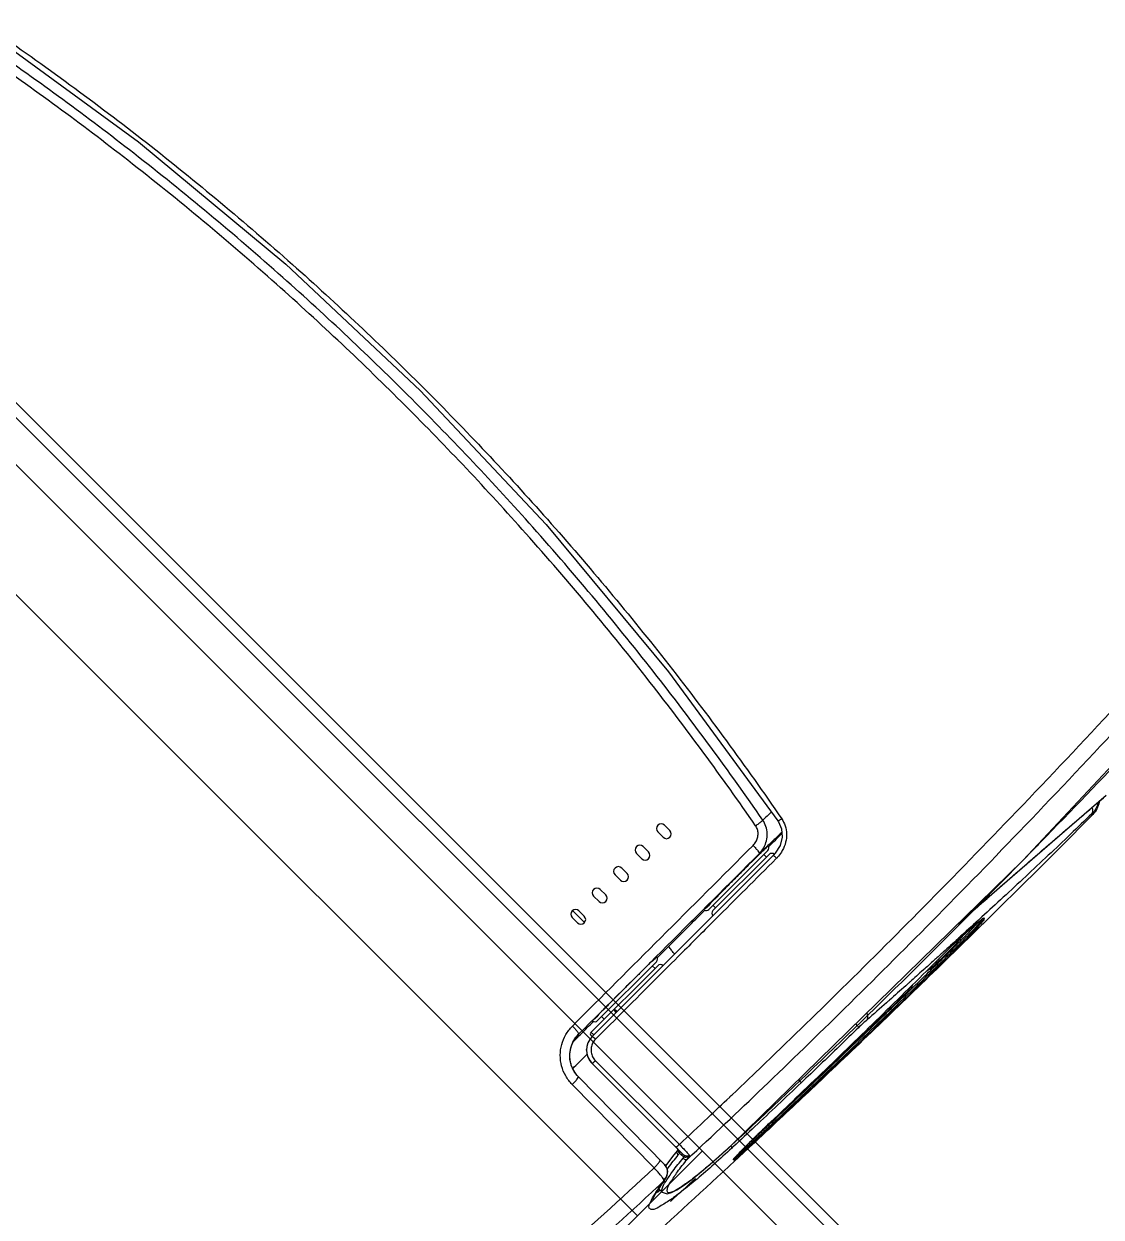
# Model space of a CAD drawing. Header units: millimetres. Extents: x 238075 to 303070, y -258150 to -205841.
# Drawn here: x 280795.6 to 281080.4, y -231228.6 to -230912.9 of the extents above; entities that cross this region are included whole.
import ezdxf

# ---------------------------------------------------------------- set-up
doc = ezdxf.new("R2010")
doc.units = ezdxf.units.MM
doc.header["$LTSCALE"] = 200
doc.layers.add('L4', color=4, linetype='Continuous')
doc.layers.add('아파트', color=253, linetype='Continuous')

msp = doc.modelspace()

# ---------------------------------------------------------------- linework, layer by layer
at = {"layer": 'L4'}
for p, q in [((280588.29, -230807.92), (281076.76, -231296.39)), ((281074.78, -231298.37), (280586.32, -230809.9)), ((280580.09, -230816.13, 0), (281068.56, -231304.6, 0)), ((280786.53, -230915.35), (280825.89, -230944.15)), ((280665.43, -230935.9), (280957.82, -231228.28)), ((280825.89, -230944.15), (280864.86, -230976.52)), ((280864.86, -230976.52), (280900.38, -231009.95)), ((280900.38, -231009.95), (280933.7, -231045.35)), ((280933.7, -231045.35), (280966.08, -231084.31)), ((281059.72, -231134.27), (281134.92, -231053.94)), ((280966.08, -231084.31), (280994.98, -231123.8)), ((281068.78, -231128.2), (281081.81, -231117.01)), ((280994.98, -231123.8), (280995.1, -231123.98)), ((280995.1, -231123.98), (280995.92, -231125.91)), ((280964.65, -231128.11), (280963.23, -231126.7)), ((280965, -231124.93), (280966.42, -231126.35)), ((280995.92, -231125.91), (280996.08, -231128.07)), ((280959.35, -231130.59), (280960.76, -231132)), ((280995.54, -231130.28), (280994.3, -231132.34)), ((280996.08, -231128.07), (280995.54, -231130.28)), ((281054.28, -231140.79), (281068.78, -231128.2)), ((280993.74, -231132.97), (280945.86, -231180.84)), ((280958.99, -231133.77), (280957.58, -231132.36)), ((280976.7, -231147.18), (280992.3, -231131.58)), ((280977.78, -231147.51), (280992.63, -231132.66)), ((280991.93, -231133.36), (280991.22, -231132.66)), ((280991.93, -231133.36), (280991.22, -231132.66)), ((280994.3, -231132.34), (280993.74, -231132.97)), ((280953.69, -231136.24), (280955.1, -231137.66)), ((280982.82, -231209.49), (281059.72, -231134.27)), ((280953.34, -231139.43), (280951.92, -231138.01)), ((280947.68, -231145.08), (280946.26, -231143.67)), ((280948.03, -231141.9), (280949.45, -231143.32)), ((281042.57, -231151.04), (281054.28, -231140.79)), ((280978.49, -231146.8), (280977.78, -231146.09)), ((280942.02, -231150.74), (280940.61, -231149.33)), ((280940.7, -231147.51), (280943.84, -231150.65)), ((280942.38, -231147.56), (280943.79, -231148.97)), ((281048.28, -231150.28), (281048.69, -231149.96)), ((281048.69, -231149.96), (281049.02, -231149.74)), ((281049.02, -231149.74), (281049.25, -231149.6)), ((281049.25, -231149.6), (281049.27, -231149.58)), ((281044.8, -231153.26), (281045.67, -231152.47)), ((281045.67, -231152.47), (281046.46, -231151.78)), ((281046.46, -231151.78), (281047.16, -231151.18)), ((281047.16, -231151.18), (281047.77, -231150.68)), ((281047.77, -231150.68), (281048.28, -231150.28)), ((281040.55, -231157.27), (281041.7, -231156.15)), ((281041.7, -231156.15), (281042.8, -231155.11)), ((281042.8, -231155.11), (281043.84, -231154.14)), ((281043.84, -231154.14), (281044.8, -231153.26)), ((281039, -231158.8), (281039.36, -231158.44)), ((281039.36, -231158.44), (281040.55, -231157.27)), ((281039.76, -231159.56), (281039.47, -231159.27)), ((280945.51, -231179.78), (280963.2, -231162.09)), ((280962.85, -231161.02), (280947.28, -231176.6)), ((280962.49, -231162.8), (280961.78, -231162.09)), ((280962.49, -231162.8), (280961.78, -231162.09)), ((281039.97, -231159.78), (281039.76, -231159.56)), ((281025.01, -231173.1), (281024.77, -231172.85)), ((280949.06, -231176.23), (280948.35, -231175.52)), ((280942.27, -231180.3), (280942.33, -231180.25)), ((280942.28, -231180.21), (280942.33, -231180.25)), ((280945.51, -231180.49), (280945.86, -231180.84)), ((280944.4, -231184.31), (280944.4, -231184.28)), ((280944.4, -231184.38), (280944.4, -231184.31)), ((280944.4, -231184.38), (280944.4, -231184.45)), ((280944.4, -231184.45), (280944.4, -231184.56)), ((280944.4, -231184.56), (280944.41, -231184.7)), ((280944.41, -231184.7), (280944.42, -231184.87)), ((280944.42, -231184.87), (280944.44, -231185.06)), ((280944.44, -231185.06), (280944.48, -231185.27)), ((280944.48, -231185.27), (280944.52, -231185.49)), ((280944.52, -231185.49), (280944.58, -231185.71)), ((280944.58, -231185.71), (280944.65, -231185.94)), ((280944.65, -231185.94), (280944.73, -231186.18)), ((280944.73, -231186.18), (280944.83, -231186.41)), ((280944.83, -231186.41), (280944.94, -231186.65)), ((280944.94, -231186.65), (280945.07, -231186.88)), ((280945.07, -231186.88), (280945.21, -231187.12)), ((280945.21, -231187.12), (280945.37, -231187.35)), ((280945.37, -231187.35), (280945.55, -231187.57)), ((280945.55, -231187.57), (280945.74, -231187.79)), ((280945.74, -231187.79), (280945.86, -231187.91)), ((280946.74, -231187.2), (280968.92, -231209.38)), ((280945.86, -231187.91), (280969.8, -231211.86)), ((280962.25, -231215.57), (280940.6, -231193.54)), ((280965.04, -231214.67), (280942.24, -231191.47)), ((280991.66, -231204.77), (280993.08, -231203.41)), ((280993.16, -231203.47), (280993.09, -231203.4)), ((280993.53, -231203.84), (280993.24, -231203.55)), ((280988.98, -231207.37), (280990.26, -231206.11)), ((280990.26, -231206.11), (280991.66, -231204.77)), ((280993.73, -231204.06), (280993.53, -231203.84)), ((280967.88, -231209.94), (280967.88, -231209.94)), ((280967.88, -231209.94), (280967.99, -231210.05)), ((280980.9, -231211.26), (280982.82, -231209.49)), ((280982.82, -231209.49), (280982.83, -231209.47)), ((280985.9, -231210.45), (280986.78, -231209.55)), ((280986.78, -231209.55), (280987.81, -231208.52)), ((280987.81, -231208.52), (280988.98, -231207.37)), ((280927.66, -231258.44), (280975.03, -231211.07, 0)), ((280967.12, -231212.57), (280965.37, -231214.91)), ((280968.33, -231211.05), (280967.12, -231212.57)), ((280967.99, -231210.05), (280968.33, -231210.42)), ((280968.33, -231210.42), (280968.53, -231210.7)), ((280968.53, -231210.75), (280968.33, -231211.05)), ((280968.56, -231210.7), (280968.53, -231210.76)), ((280968.53, -231210.7), (280968.56, -231210.74)), ((280968.53, -231210.75), (280968.53, -231210.76)), ((280968.99, -231211.66), (280969.5, -231212.16)), ((280969.5, -231212.16), (280969.8, -231211.86)), ((280977.73, -231214.08), (280980.9, -231211.26)), ((280983.37, -231213.16), (280983.46, -231213.05)), ((280983.46, -231213.05), (280983.57, -231212.92)), ((280983.57, -231212.92), (280983.7, -231212.77)), ((280983.7, -231212.77), (280983.87, -231212.58)), ((280983.87, -231212.58), (280984.06, -231212.37)), ((280984.06, -231212.37), (280984.28, -231212.13)), ((280984.28, -231212.13), (280984.54, -231211.86)), ((280984.54, -231211.86), (280984.83, -231211.55)), ((280984.83, -231211.55), (280985.15, -231211.22)), ((280985.15, -231211.22), (280985.9, -231210.45)), ((280965.62, -231215.53), (280965.04, -231214.67)), ((280965.37, -231214.91), (280965.29, -231215.03)), ((280965.86, -231216.55), (280965.62, -231215.53)), ((280974.81, -231216.55), (280977.73, -231214.08)), ((280983.27, -231213.31), (280983.28, -231213.29)), ((280983.28, -231213.29), (280983.31, -231213.24)), ((280983.31, -231213.24), (280983.37, -231213.16)), ((280964.34, -231219.81), (280965.07, -231218.8)), ((280964.71, -231219.15), (280965.07, -231218.8)), ((280965.07, -231218.79), (280965.72, -231217.51)), ((280965.72, -231217.51), (280965.86, -231216.55)), ((280970.02, -231220.23), (280972.23, -231218.62)), ((280972.23, -231218.62), (280974.81, -231216.55)), ((280962.15, -231223.32), (280962.64, -231222.42)), ((280962.64, -231222.42), (280963.37, -231221.24)), ((280963.37, -231221.24), (280964.34, -231219.81)), ((280963.48, -231221.07), (280964.41, -231222.01)), ((280964.41, -231222), (280965.68, -231222.43)), ((280964.41, -231222.01), (280964.41, -231222)), ((280965.68, -231222.43), (280966.83, -231222.11)), ((280966.83, -231222.11), (280968.23, -231221.39)), ((280968.23, -231221.39), (280970.02, -231220.23)), ((280961.9, -231223.85), (280961.89, -231223.95)), ((280961.89, -231223.95), (280961.92, -231223.87)), ((280961.92, -231223.87), (280962.15, -231223.32))]:
    msp.add_line(p, q, dxfattribs=at)
for points in [[(280787.12, -230914.35), (280801.06, -230923.92), (280814.7, -230933.92), (280828.01, -230944.35)], [(280824.68, -230947.18), (280812.32, -230937.53), (280799.67, -230928.25), (280786.77, -230919.35)], [(280823.09, -230949.03), (280810.76, -230939.4), (280798.14, -230930.13), (280785.27, -230921.24)], [(280828.01, -230944.35), (280841.22, -230954.69), (280854.1, -230965.43), (280866.63, -230976.57)], [(280864.07, -230980), (280851.29, -230968.64), (280838.15, -230957.7), (280824.68, -230947.18)], [(280862.4, -230981.8), (280849.65, -230970.46), (280836.54, -230959.53), (280823.09, -230949.03)], [(280866.63, -230976.57), (280878.47, -230987.09), (280889.99, -230997.95), (280901.18, -231009.14)], [(280896.43, -231013.9), (280885.41, -231002.87), (280874.05, -230992.16), (280862.4, -230981.8)], [(280898.17, -231012.16), (280887.12, -231001.11), (280875.75, -230990.39), (280864.07, -230980)], [(280901.18, -231009.14), (280912.47, -231020.43), (280923.42, -231032.05), (280934.02, -231043.99)], [(280928.36, -231047.74), (280918.05, -231036.15), (280907.4, -231024.86), (280896.43, -231013.9)], [(280930.16, -231046.07), (280919.82, -231034.46), (280909.15, -231023.15), (280898.17, -231012.16)], [(280934.02, -231043.99), (280945.12, -231056.49), (280955.83, -231069.34), (280966.13, -231082.51)], [(280961.16, -231087.05), (280950.65, -231073.6), (280939.71, -231060.49), (280928.36, -231047.74)], [(280963.01, -231085.47), (280952.48, -231071.99), (280941.52, -231058.85), (280930.16, -231046.07)], [(280966.13, -231082.51), (280976.5, -231095.76), (280986.46, -231109.34), (280995.98, -231123.21)], [(280990.98, -231123.56), (280982.04, -231110.59), (280972.7, -231097.88), (280963.01, -231085.47)], [(280989.09, -231125.06), (280980.15, -231112.12), (280970.84, -231099.44), (280961.16, -231087.05)], [(281058.06, -231121.31), (281066.91, -231112.07), (281075.69, -231102.77), (281084.4, -231093.39)], [(281060.35, -231125.01), (281069.22, -231115.75), (281078.03, -231106.41), (281086.76, -231097.01)], [(281089.97, -231102.75), (281082.05, -231111.15), (281074.06, -231119.5), (281066.02, -231127.79)], [(281066.61, -231130.06), (281071.4, -231125.91), (281076.21, -231121.78), (281081.03, -231117.67)], [(280993.24, -231121.42), (280992.48, -231122.13), (280991.73, -231122.84), (280990.98, -231123.56)], [(281033.47, -231146.59), (281041.73, -231138.22), (281049.93, -231129.8), (281058.06, -231121.31)], [(281079.03, -231120.55), (281078.75, -231121.04), (281078.41, -231121.49), (281078.01, -231121.88)], [(281078.01, -231121.88), (281078.16, -231121.72), (281078.23, -231121.49), (281078.25, -231121.27)], [(281078.15, -231120.45), (281078.12, -231120.38), (281078.1, -231120.3), (281078.07, -231120.23)], [(281078.25, -231121.27), (281078.28, -231120.99), (281078.23, -231120.71), (281078.15, -231120.45)], [(281079.31, -231120.59), (281079.03, -231121.15), (281078.66, -231121.66), (281078.22, -231122.11)], [(281079.62, -231119.01), (281079.5, -231119.55), (281079.3, -231120.07), (281079.03, -231120.55)], [(281079.89, -231118.81), (281079.79, -231119.42), (281079.59, -231120.03), (281079.31, -231120.59)], [(281079.65, -231118.88), (281079.64, -231118.92), (281079.63, -231118.97), (281079.62, -231119.01)], [(281079.62, -231119.01), (281079.63, -231118.98), (281079.63, -231118.94), (281079.63, -231118.91)], [(281079.91, -231118.67), (281079.9, -231118.71), (281079.89, -231118.76), (281079.89, -231118.81)], [(280965, -231124.93), (280964.51, -231124.44), (280963.72, -231124.44), (280963.23, -231124.93)], [(280989.09, -231125.06), (280989.37, -231124.85), (280989.66, -231124.65), (280989.94, -231124.44)], [(280989.94, -231124.44), (280990.16, -231124.27), (280990.38, -231124.09), (280990.6, -231123.91)], [(280990.6, -231123.91), (280990.73, -231123.8), (280990.87, -231123.69), (280990.98, -231123.56)], [(280991.82, -231125.24), (280991.62, -231124.64), (280991.33, -231124.07), (280990.98, -231123.56)], [(280995.44, -231123.57), (280995.28, -231123.7), (280995.12, -231123.9), (280994.98, -231123.79)], [(280995.98, -231123.21), (280995.8, -231123.33), (280995.63, -231123.4), (280995.44, -231123.57)], [(280995.98, -231123.21), (280996.37, -231123.78), (280996.68, -231124.41), (280996.89, -231125.07)], [(281078.22, -231122.11), (281068.86, -231131.56), (281059.44, -231140.95), (281049.95, -231150.28)], [(281078.01, -231121.88), (281076.14, -231123.69), (281074.26, -231125.48), (281072.38, -231127.28)], [(281078.18, -231122.06), (281078.13, -231122), (281078.07, -231121.94), (281078.01, -231121.88)], [(281078.22, -231122.11), (281078.21, -231122.09), (281078.19, -231122.08), (281078.18, -231122.06)], [(280963.23, -231124.93), (280962.75, -231125.42), (280962.75, -231126.21), (280963.23, -231126.7)], [(280966.42, -231128.11), (280966.9, -231127.62), (280966.9, -231126.83), (280966.42, -231126.35)], [(280989.56, -231126.03), (280989.45, -231125.68), (280989.29, -231125.35), (280989.09, -231125.06)], [(280989.74, -231127.11), (280989.73, -231126.74), (280989.67, -231126.38), (280989.56, -231126.03)], [(280989.61, -231128.23), (280989.7, -231127.87), (280989.75, -231127.49), (280989.74, -231127.11)], [(280992.15, -231127.11), (280992.13, -231126.47), (280992.01, -231125.84), (280991.82, -231125.24)], [(280991.96, -231129.03), (280992.12, -231128.4), (280992.18, -231127.75), (280992.15, -231127.11)], [(280992.61, -231130.51), (280993.74, -231129.39), (280994.87, -231128.27), (280996.01, -231127.14)], [(280995.98, -231126.83), (280995.5, -231127.29), (280995.01, -231127.75), (280994.52, -231128.22)], [(280996.89, -231125.07), (280997.12, -231125.75), (280997.24, -231126.46), (280997.27, -231127.18)], [(280997.27, -231127.18), (280997.3, -231127.93), (280997.21, -231128.69), (280997.03, -231129.42)], [(281035.69, -231150.36), (281043.97, -231141.98), (281052.19, -231133.52), (281060.35, -231125.01)], [(281066.02, -231127.79), (281065.08, -231128.76), (281064.14, -231129.72), (281063.2, -231130.69)], [(281072.38, -231127.28), (281070.41, -231129.15), (281068.44, -231131.02), (281066.46, -231132.88)], [(280957.58, -231130.59), (280957.09, -231131.08), (280957.09, -231131.87), (280957.58, -231132.36)], [(280959.35, -231130.59), (280958.86, -231130.1), (280958.07, -231130.1), (280957.58, -231130.59)], [(280964.02, -231154.67), (280972.15, -231146.54), (280980.29, -231138.41), (280988.42, -231130.27)], [(280964.65, -231128.11), (280965.14, -231128.6), (280965.93, -231128.6), (280966.42, -231128.11)], [(280988.42, -231130.27), (280988.7, -231129.99), (280988.95, -231129.67), (280989.16, -231129.32)], [(280988.42, -231130.27), (280988.66, -231130.52), (280988.9, -231130.78), (280989.13, -231131.04)], [(280989.13, -231131.04), (280989.32, -231131.26), (280989.51, -231131.5), (280989.67, -231131.72)], [(280989.16, -231129.32), (280989.35, -231128.98), (280989.51, -231128.61), (280989.61, -231128.23)], [(280990.03, -231132.46), (280990.5, -231131.99), (280990.91, -231131.45), (280991.24, -231130.86)], [(280991.67, -231130.91), (280991.12, -231131.43), (280990.58, -231131.95), (280990.03, -231132.46)], [(280992.08, -231130.67), (280991.72, -231131.23), (280991.39, -231131.4), (280991.05, -231131.65)], [(280991.24, -231130.86), (280991.57, -231130.29), (280991.81, -231129.67), (280991.96, -231129.03)], [(280992.36, -231130.26), (280992.13, -231130.48), (280991.9, -231130.69), (280991.67, -231130.91)], [(280992.44, -231130.34), (280992.32, -231130.23), (280992.2, -231130.47), (280992.08, -231130.67)], [(280992.3, -231131.58), (280992.63, -231131.25), (280992.68, -231130.74), (280992.44, -231130.34)], [(280994.52, -231128.22), (280993.8, -231128.9), (280993.08, -231129.58), (280992.36, -231130.26)], [(280992.53, -231130.59), (280992.56, -231130.56), (280992.58, -231130.54), (280992.61, -231130.51)], [(280997.03, -231129.42), (280996.84, -231130.2), (280996.54, -231130.95), (280996.15, -231131.64)], [(281063.2, -231130.69), (281055.54, -231138.56), (281047.83, -231146.37), (281040.07, -231154.13)], [(281052.83, -231142.04), (281057.42, -231138.04), (281062.01, -231134.04), (281066.61, -231130.06)], [(280958.99, -231133.77), (280959.48, -231134.26), (280960.27, -231134.26), (280960.76, -231133.77)], [(280960.76, -231133.77), (280961.25, -231133.28), (280961.25, -231132.49), (280960.76, -231132)], [(280965.64, -231156.85), (280973.77, -231148.72), (280981.9, -231140.59), (280990.03, -231132.46)], [(280994.52, -231133.75), (280989.16, -231139.11), (280983.79, -231144.48), (280978.43, -231149.84)], [(280989.46, -231133.22), (280988.78, -231133.94), (280988.1, -231134.58), (280987.42, -231135.24)], [(280991.05, -231131.65), (280990.53, -231132.05), (280989.99, -231132.66), (280989.46, -231133.22)], [(280989.67, -231131.72), (280989.78, -231131.87), (280989.88, -231132.01), (280989.99, -231132.21)], [(280989.99, -231132.21), (280990.04, -231132.3), (280990.09, -231132.4), (280990.03, -231132.46)], [(280994.05, -231132.66), (280993.66, -231132.27), (280993.02, -231132.27), (280992.63, -231132.66)], [(280993.9, -231133.02), (280993.85, -231132.99), (280993.78, -231132.93), (280993.74, -231132.97)], [(280994.22, -231133.28), (280994.12, -231133.19), (280994.01, -231133.11), (280993.9, -231133.02)], [(280994.62, -231133.65), (280994.49, -231133.52), (280994.36, -231133.39), (280994.22, -231133.28)], [(280994.62, -231133.65), (280994.59, -231133.69), (280994.55, -231133.72), (280994.52, -231133.75)], [(280995.11, -231133.13), (280994.95, -231133.31), (280994.79, -231133.48), (280994.62, -231133.65)], [(280996.15, -231131.64), (280995.85, -231132.17), (280995.5, -231132.67), (280995.11, -231133.13)], [(281066.46, -231132.88), (281064.47, -231134.75), (281062.48, -231136.61), (281060.49, -231138.47)], [(280951.92, -231136.24), (280951.43, -231136.73), (280951.43, -231137.52), (280951.92, -231138.01)], [(280953.69, -231136.24), (280953.2, -231135.76), (280952.41, -231135.76), (280951.92, -231136.24)], [(280987.42, -231135.24), (280986.64, -231136), (280985.87, -231136.78), (280985.1, -231137.56)], [(280953.34, -231139.43), (280953.82, -231139.91), (280954.61, -231139.91), (280955.1, -231139.43)], [(280955.1, -231139.43), (280955.59, -231138.94), (280955.59, -231138.15), (280955.1, -231137.66)], [(280982.69, -231139.97), (280981.91, -231140.75), (280981.13, -231141.52), (280980.38, -231142.3)], [(280985.1, -231137.56), (280984.29, -231138.37), (280983.49, -231139.17), (280982.69, -231139.97)], [(281060.49, -231138.47), (281058.52, -231140.31), (281056.54, -231142.15), (281054.56, -231143.98)], [(280946.26, -231141.9), (280945.78, -231142.39), (280945.78, -231143.18), (280946.26, -231143.67)], [(280948.03, -231141.9), (280947.54, -231141.41), (280946.75, -231141.41), (280946.26, -231141.9)], [(280949.45, -231145.08), (280949.93, -231144.6), (280949.93, -231143.8), (280949.45, -231143.32)], [(280980.38, -231142.3), (280979.72, -231142.98), (280979.08, -231143.66), (280978.36, -231144.35)], [(281042.69, -231150.92), (281046.07, -231147.96), (281049.45, -231145), (281052.83, -231142.04)], [(280947.68, -231145.08), (280948.17, -231145.57), (280948.96, -231145.57), (280949.45, -231145.08)], [(280976.8, -231145.95), (280976.54, -231146.28), (280976.38, -231146.61), (280975.81, -231146.97)], [(280978.36, -231144.35), (280977.8, -231144.88), (280977.19, -231145.42), (280976.8, -231145.95)], [(281010.47, -231169.54), (281018.19, -231161.95), (281025.86, -231154.29), (281033.47, -231146.59)], [(281054.56, -231143.98), (281052.68, -231145.72), (281050.79, -231147.45), (281048.9, -231149.18)], [(280940.61, -231147.56), (280940.12, -231148.05), (280940.12, -231148.84), (280940.61, -231149.33)], [(280942.38, -231147.56), (280941.89, -231147.07), (280941.1, -231147.07), (280940.61, -231147.56)], [(280943.79, -231150.74), (280944.28, -231150.25), (280944.28, -231149.46), (280943.79, -231148.97)], [(280978.43, -231149.84), (280975.55, -231152.72), (280972.66, -231155.61), (280969.78, -231158.49)], [(280970.97, -231152.08), (280972.51, -231150.53), (280974.06, -231148.99), (280975.6, -231147.44)], [(280975.81, -231146.97), (280975.62, -231147.09), (280975.38, -231147.22), (280975.49, -231147.33)], [(280975.49, -231147.33), (280975.88, -231147.56), (280976.38, -231147.5), (280976.7, -231147.18)], [(280977.78, -231147.51), (280977.39, -231147.9), (280977.39, -231148.53), (280977.78, -231148.92)], [(281048.62, -231149.44), (281046.92, -231151), (281045.22, -231152.55), (281043.52, -231154.1)], [(281047.76, -231150.69), (281048.11, -231150.43), (281048.46, -231150.18), (281048.79, -231149.9)], [(281049.12, -231149.71), (281049.06, -231150.05), (281048.76, -231150.31), (281048.51, -231150.54)], [(281048.9, -231149.18), (281048.81, -231149.27), (281048.71, -231149.36), (281048.62, -231149.44)], [(281048.79, -231149.9), (281048.83, -231149.87), (281048.87, -231149.84), (281048.91, -231149.8)], [(281048.91, -231149.8), (281048.93, -231149.79), (281048.95, -231149.77), (281048.97, -231149.76)], [(281049.54, -231149.72), (281049.45, -231150.12), (281049.17, -231150.32), (281048.92, -231150.56)], [(281048.97, -231149.76), (281049.13, -231149.61), (281049.46, -231149.34), (281049.54, -231149.46)], [(281049.13, -231149.67), (281049.13, -231149.68), (281049.12, -231149.7), (281049.12, -231149.71)], [(281049.54, -231149.46), (281049.57, -231149.5), (281049.56, -231149.62), (281049.54, -231149.72)], [(280942.02, -231150.74), (280942.51, -231151.23), (280943.3, -231151.23), (280943.79, -231150.74)], [(280966.2, -231156.85), (280967.79, -231155.26), (280969.38, -231153.67), (280970.97, -231152.08)], [(281012.63, -231173.38), (281020.37, -231165.77), (281028.06, -231158.09), (281035.69, -231150.36)], [(281049.95, -231150.28), (281046.68, -231153.5), (281043.39, -231156.72), (281040.1, -231159.93)], [(281043.99, -231154), (281044.6, -231153.44), (281045.22, -231152.88), (281045.84, -231152.33)], [(281044.37, -231154.39), (281045.03, -231153.71), (281045.7, -231153.04), (281046.34, -231152.34)], [(281047.33, -231151.87), (281046.81, -231152.49), (281046.23, -231153.07), (281045.66, -231153.64)], [(281045.84, -231152.33), (281045.88, -231152.29), (281045.93, -231152.24), (281045.98, -231152.2)], [(281045.98, -231152.2), (281046.02, -231152.16), (281046.07, -231152.12), (281046.12, -231152.07)], [(281047.71, -231151.92), (281047.17, -231152.55), (281046.58, -231153.14), (281046, -231153.73)], [(281046.12, -231152.07), (281046.59, -231151.66), (281047.05, -231151.24), (281047.54, -231150.86)], [(281046.34, -231152.34), (281046.84, -231151.8), (281047.32, -231151.25), (281047.82, -231150.72)], [(281048.51, -231150.54), (281048.07, -231150.94), (281047.72, -231151.42), (281047.33, -231151.87)], [(281047.54, -231150.86), (281047.59, -231150.82), (281047.64, -231150.78), (281047.7, -231150.74)], [(281047.7, -231150.74), (281047.72, -231150.72), (281047.74, -231150.7), (281047.76, -231150.69)], [(281048.92, -231150.56), (281048.47, -231150.96), (281048.1, -231151.46), (281047.71, -231151.92)], [(281047.82, -231150.72), (281047.89, -231150.65), (281047.95, -231150.58), (281048.02, -231150.51)], [(280940.65, -231178.04), (280948.44, -231170.25), (280956.23, -231162.46), (280964.02, -231154.67)], [(281040.07, -231154.13), (281021.3, -231172.9), (281002.22, -231191.36), (280982.83, -231209.47)], [(281042.61, -231154.93), (281041.31, -231156.11), (281040, -231157.29), (281038.7, -231158.47)], [(281041.49, -231156.36), (281041.53, -231156.32), (281041.56, -231156.29), (281041.6, -231156.25)], [(281041.6, -231156.25), (281042.29, -231155.59), (281042.98, -231154.93), (281043.68, -231154.28)], [(281043.67, -231155.68), (281043, -231156.36), (281042.32, -231157.03), (281041.65, -231157.7)], [(281043.97, -231155.81), (281043.28, -231156.5), (281042.59, -231157.19), (281041.9, -231157.88)], [(281042.97, -231155.33), (281042.7, -231155.67), (281042.33, -231156.03), (281041.99, -231156.39)], [(281042.97, -231155.33), (281042.7, -231155.67), (281042.33, -231156.03), (281041.99, -231156.39)], [(281042.02, -231156.75), (281042.71, -231156.07), (281043.39, -231155.38), (281044.08, -231154.68)], [(281043.52, -231154.1), (281043.21, -231154.38), (281042.91, -231154.65), (281042.61, -231154.93)], [(281043.57, -231154.62), (281043.27, -231154.91), (281043.14, -231155.12), (281042.97, -231155.33)], [(281043.57, -231154.62), (281043.27, -231154.91), (281043.14, -231155.12), (281042.97, -231155.33)], [(281043.51, -231154.39), (281043.56, -231154.34), (281043.67, -231154.28), (281043.72, -231154.33)], [(281043.72, -231154.33), (281043.8, -231154.41), (281043.67, -231154.52), (281043.57, -231154.62)], [(281043.72, -231154.33), (281043.8, -231154.41), (281043.67, -231154.52), (281043.57, -231154.62)], [(281045.66, -231153.64), (281045, -231154.32), (281044.34, -231155), (281043.67, -231155.68)], [(281043.68, -231154.28), (281043.7, -231154.26), (281043.73, -231154.24), (281043.76, -231154.21)], [(281043.76, -231154.21), (281043.79, -231154.18), (281043.83, -231154.15), (281043.86, -231154.11)], [(281043.86, -231154.11), (281043.91, -231154.08), (281043.95, -231154.04), (281043.99, -231154)], [(281046, -231153.73), (281045.32, -231154.42), (281044.65, -231155.12), (281043.97, -231155.81)], [(281044.08, -231154.68), (281044.17, -231154.59), (281044.27, -231154.49), (281044.37, -231154.39)], [(280942.28, -231180.21), (280950.07, -231172.42), (280957.86, -231164.64), (280965.64, -231156.85)], [(280969.43, -231158.84), (280967.11, -231161.16), (280964.79, -231163.48), (280962.47, -231165.8)], [(280963.14, -231159.91), (280964.16, -231158.89), (280965.18, -231157.87), (280966.2, -231156.85)], [(280966.32, -231157.26), (280966.22, -231157.12), (280966.1, -231156.96), (280966.2, -231156.85)], [(280966.96, -231158.14), (280966.75, -231157.87), (280966.59, -231157.63), (280966.32, -231157.26)], [(280967.69, -231159.01), (280967.44, -231158.73), (280967.18, -231158.42), (280966.96, -231158.14)], [(280969.78, -231158.49), (280969.66, -231158.61), (280969.55, -231158.73), (280969.43, -231158.84)], [(281023.82, -231173.79), (281028.9, -231168.82), (281033.96, -231163.82), (281039, -231158.8)], [(281034.81, -231163.82), (281036.37, -231162.3), (281037.92, -231160.79), (281039.47, -231159.27)], [(281038.7, -231158.47), (281037.96, -231159.14), (281037.22, -231159.81), (281036.47, -231160.48)], [(281039.3, -231159.1), (281038.82, -231159.57), (281038.33, -231160.05), (281037.85, -231160.51)], [(281039, -231158.8), (281039.02, -231158.77), (281039.05, -231158.75), (281039.07, -231158.72)], [(281039.07, -231158.72), (281039.8, -231158), (281040.54, -231157.28), (281041.27, -231156.57)], [(281040.71, -231157.69), (281040.25, -231158.16), (281039.77, -231158.63), (281039.3, -231159.1)], [(281040.71, -231157.69), (281040.25, -231158.16), (281039.77, -231158.63), (281039.3, -231159.1)], [(281039.47, -231159.27), (281040.33, -231158.44), (281041.18, -231157.6), (281042.02, -231156.75)], [(281041.65, -231157.7), (281041.02, -231158.32), (281040.39, -231158.94), (281039.76, -231159.56)], [(281041.9, -231157.88), (281041.26, -231158.51), (281040.61, -231159.14), (281039.97, -231159.78)], [(281041.99, -231156.39), (281041.55, -231156.83), (281041.14, -231157.26), (281040.71, -231157.69)], [(281041.99, -231156.39), (281041.55, -231156.83), (281041.14, -231157.26), (281040.71, -231157.69)], [(281041.27, -231156.57), (281041.35, -231156.5), (281041.42, -231156.43), (281041.49, -231156.36)], [(280959.96, -231162.59), (280959.28, -231163.31), (280958.6, -231163.95), (280957.92, -231164.61)], [(280961.56, -231161.02), (280961.03, -231161.42), (280960.49, -231162.03), (280959.96, -231162.59)], [(280962.58, -231160.03), (280962.22, -231160.6), (280961.89, -231160.77), (280961.56, -231161.02)], [(280962.94, -231159.71), (280962.83, -231159.6), (280962.7, -231159.84), (280962.58, -231160.03)], [(280962.85, -231161.02), (280963.21, -231160.67), (280963.24, -231160.11), (280962.94, -231159.71)], [(280963.07, -231159.98), (280963.09, -231159.96), (280963.12, -231159.93), (280963.14, -231159.91)], [(280964.61, -231162.09), (280964.22, -231161.7), (280963.59, -231161.7), (280963.2, -231162.09)], [(281040.1, -231159.93), (281029.26, -231170.51), (281018.34, -231181.01), (281007.35, -231191.43)], [(281039.76, -231159.56), (281034.68, -231164.53), (281029.58, -231169.49), (281024.46, -231174.42)], [(281039.97, -231159.78), (281034.89, -231164.75), (281029.79, -231169.7), (281024.67, -231174.64)], [(281034.21, -231162.52), (281034.1, -231162.62), (281033.99, -231162.71), (281033.88, -231162.81)], [(281036.47, -231160.48), (281035.72, -231161.16), (281034.96, -231161.84), (281034.21, -231162.52)], [(281036.53, -231161.75), (281036.17, -231162.09), (281035.8, -231162.45), (281035.46, -231162.71)], [(281037.85, -231160.51), (281037.41, -231160.92), (281036.98, -231161.32), (281036.53, -231161.75)], [(280957.92, -231164.61), (280957.15, -231165.36), (280956.37, -231166.15), (280955.6, -231166.92)], [(281033.88, -231162.81), (281032.69, -231163.87), (281031.51, -231164.94), (281030.32, -231166)], [(281030.87, -231167.65), (281032.19, -231166.38), (281033.5, -231165.1), (281034.81, -231163.82)], [(281034.46, -231163.46), (281034.39, -231163.38), (281034.52, -231163.26), (281034.62, -231163.17)], [(281034.46, -231163.46), (281034.39, -231163.38), (281034.52, -231163.26), (281034.62, -231163.17)], [(281034.75, -231163.3), (281034.65, -231163.41), (281034.54, -231163.53), (281034.46, -231163.46)], [(281034.62, -231163.17), (281034.71, -231163.08), (281034.77, -231163.02), (281034.84, -231162.94)], [(281034.62, -231163.17), (281034.71, -231163.08), (281034.77, -231163.02), (281034.84, -231162.94)], [(281035.46, -231162.71), (281035.24, -231162.88), (281035.04, -231163), (281034.75, -231163.3)], [(280962.47, -231165.8), (280957.23, -231171.05), (280951.98, -231176.29), (280946.73, -231181.54)], [(280955.6, -231166.92), (280954.79, -231167.73), (280953.99, -231168.54), (280953.19, -231169.34)], [(281028.77, -231167.38), (281027.34, -231168.65), (281025.9, -231169.92), (281024.47, -231171.19)], [(281025.12, -231173.22), (281027.04, -231171.37), (281028.96, -231169.51), (281030.87, -231167.65)], [(281029.58, -231168.51), (281029.25, -231168.92), (281028.79, -231169.36), (281028.36, -231169.79)], [(281029.54, -231166.69), (281029.29, -231166.92), (281029.03, -231167.15), (281028.77, -231167.38)], [(281029.79, -231166.47), (281029.71, -231166.54), (281029.63, -231166.61), (281029.54, -231166.69)], [(281030.33, -231167.65), (281029.95, -231167.99), (281029.79, -231168.24), (281029.58, -231168.51)], [(281030.32, -231166), (281030.14, -231166.16), (281029.97, -231166.31), (281029.79, -231166.47)], [(281030.21, -231167.47), (281030.31, -231167.4), (281030.45, -231167.22), (281030.53, -231167.3)], [(281030.53, -231167.3), (281030.62, -231167.41), (281030.46, -231167.54), (281030.33, -231167.65)], [(280950.88, -231171.67), (280950.22, -231172.35), (280949.58, -231173.03), (280948.86, -231173.71)], [(280953.19, -231169.34), (280952.41, -231170.12), (280951.63, -231170.89), (280950.88, -231171.67)], [(280988.99, -231190.4), (280996.19, -231183.5), (281003.36, -231176.54), (281010.47, -231169.54)], [(281023.71, -231171.86), (281021.99, -231173.38), (281020.27, -231174.89), (281018.55, -231176.4)], [(281023.8, -231171.78), (281023.77, -231171.81), (281023.74, -231171.84), (281023.71, -231171.86)], [(281024.47, -231171.19), (281024.24, -231171.39), (281024.02, -231171.59), (281023.8, -231171.78)], [(281026.78, -231171.37), (281026.2, -231171.95), (281025.61, -231172.53), (281025.01, -231173.1)], [(281028.36, -231169.79), (281027.81, -231170.33), (281027.3, -231170.85), (281026.78, -231171.37)], [(280948.86, -231173.71), (280948.3, -231174.25), (280947.69, -231174.79), (280947.3, -231175.31)], [(280951.72, -231173.57), (280951.69, -231173.6), (280951.67, -231173.65), (280951.67, -231173.7)], [(280951.67, -231173.7), (280951.67, -231173.75), (280951.69, -231173.81), (280951.71, -231173.86)], [(280951.71, -231173.86), (280951.72, -231173.89), (280951.74, -231173.92), (280951.75, -231173.95)], [(280951.72, -231173.57), (280951.75, -231173.54), (280951.79, -231173.59), (280951.83, -231173.63)], [(280951.75, -231173.95), (280951.77, -231173.98), (280951.79, -231174.01), (280951.8, -231174.04)], [(280951.8, -231174.04), (280951.82, -231174.07), (280951.85, -231174.11), (280951.87, -231174.14)], [(280951.83, -231173.63), (280951.88, -231173.68), (280951.92, -231173.7), (280951.96, -231173.73)], [(280951.87, -231174.14), (280951.89, -231174.17), (280951.91, -231174.2), (280951.94, -231174.23)], [(280951.94, -231174.23), (280951.96, -231174.27), (280951.99, -231174.3), (280952.02, -231174.33)], [(280951.96, -231173.73), (280951.99, -231173.76), (280952.01, -231173.78), (280952.04, -231173.8)], [(280952.02, -231174.33), (280952.04, -231174.36), (280952.07, -231174.39), (280952.1, -231174.42)], [(280952.04, -231173.8), (280952.07, -231173.83), (280952.1, -231173.85), (280952.13, -231173.88)], [(280952.1, -231174.42), (280952.13, -231174.45), (280952.16, -231174.48), (280952.19, -231174.52)], [(280952.13, -231173.88), (280952.16, -231173.91), (280952.18, -231173.93), (280952.21, -231173.96)], [(280952.21, -231173.96), (280952.24, -231173.99), (280952.27, -231174.01), (280952.3, -231174.04)], [(280952.3, -231174.04), (280952.33, -231174.07), (280952.36, -231174.1), (280952.39, -231174.13)], [(280952.39, -231174.13), (280952.42, -231174.16), (280952.45, -231174.19), (280952.48, -231174.22)], [(280991.1, -231194.29), (280998.33, -231187.37), (281005.5, -231180.4), (281012.63, -231173.38)], [(281008.51, -231188.66), (281013.64, -231183.73), (281018.74, -231178.77), (281023.82, -231173.79)], [(281008.77, -231188.89), (281013.92, -231183.99), (281019.06, -231179.07), (281024.17, -231174.13)], [(281024.46, -231174.42), (281019.34, -231179.36), (281014.21, -231184.28), (281009.05, -231189.18)], [(281024.67, -231174.64), (281019.55, -231179.58), (281014.41, -231184.5), (281009.26, -231189.4)], [(281025.01, -231173.1), (281021.5, -231176.5), (281017.98, -231179.89), (281014.45, -231183.27)], [(281018.65, -231174.95), (281018.61, -231174.83), (281018.57, -231174.7), (281018.52, -231174.59)], [(281018.76, -231175.78), (281018.78, -231175.49), (281018.73, -231175.22), (281018.65, -231174.95)], [(281024.17, -231174.13), (281024.49, -231173.83), (281024.8, -231173.53), (281025.12, -231173.22)], [(280938.91, -231180.32), (280939.39, -231179.48), (280939.98, -231178.72), (280940.65, -231178.04)], [(280940.65, -231178.04), (280940.9, -231178.29), (280941.13, -231178.54), (280941.36, -231178.81)], [(280942.39, -231180.65), (280943.36, -231179.68), (280944.34, -231178.71), (280945.31, -231177.74)], [(280945.31, -231177.74), (280945.6, -231177.45), (280945.89, -231177.17), (280946.17, -231176.88)], [(280946.31, -231176.34), (280946.12, -231176.46), (280945.88, -231176.59), (280945.99, -231176.7)], [(280945.99, -231176.7), (280946.39, -231176.99), (280946.93, -231176.94), (280947.28, -231176.6)], [(280946.17, -231176.88), (280946.19, -231176.86), (280946.22, -231176.84), (280946.24, -231176.81)], [(280947.3, -231175.31), (280947.04, -231175.65), (280946.88, -231175.98), (280946.31, -231176.34)], [(281015.78, -231177.64), (281015.72, -231177.56), (281015.67, -231177.49), (281015.61, -231177.42)], [(281016.18, -231178.17), (281016.04, -231177.99), (281015.92, -231177.81), (281015.78, -231177.64)], [(281016.31, -231178.47), (281016.32, -231178.36), (281016.24, -231178.26), (281016.18, -231178.17)], [(281017.46, -231177.38), (281017.07, -231177.74), (281016.69, -231178.1), (281016.31, -231178.47)], [(281018.55, -231176.4), (281018.18, -231176.72), (281017.82, -231177.05), (281017.46, -231177.38)], [(281018.55, -231176.4), (281018.68, -231176.22), (281018.74, -231176), (281018.76, -231175.78)], [(280937.82, -231182.95), (280938.06, -231182.03), (280938.43, -231181.14), (280938.91, -231180.32)], [(280941.02, -231181.86), (280941.36, -231181.26), (280941.79, -231180.7), (280942.28, -231180.21)], [(280941.03, -231182), (280941.48, -231181.55), (280941.93, -231181.1), (280942.39, -231180.65)], [(280941.14, -231181.75), (280941.47, -231181.2), (280941.87, -231180.7), (280942.33, -231180.25)], [(280941.36, -231178.81), (280941.56, -231179.03), (280941.75, -231179.26), (280941.92, -231179.48)], [(280941.92, -231179.48), (280942.02, -231179.62), (280942.12, -231179.77), (280942.24, -231179.97)], [(280942.24, -231179.97), (280942.29, -231180.05), (280942.34, -231180.15), (280942.29, -231180.21)], [(280945.86, -231180.84), (280943.91, -231182.8), (280943.91, -231185.96), (280945.86, -231187.91)], [(280945.51, -231179.78), (280945.31, -231179.98), (280945.31, -231180.29), (280945.51, -231180.49)], [(280945.51, -231179.78), (280945.53, -231179.76), (280945.58, -231179.78), (280945.62, -231179.79)], [(280945.62, -231179.79), (280945.66, -231179.82), (280945.7, -231179.84), (280945.73, -231179.86)], [(280945.73, -231179.86), (280945.78, -231179.89), (280945.84, -231179.93), (280945.89, -231179.97)], [(280946.02, -231180.9), (280945.96, -231180.86), (280945.9, -231180.8), (280945.86, -231180.84)], [(280945.89, -231179.97), (280945.96, -231180.03), (280946.03, -231180.08), (280946.09, -231180.14)], [(280946.73, -231181.54), (280946.44, -231181.83), (280946.19, -231182.18), (280946, -231182.55)], [(280946.34, -231181.16), (280946.24, -231181.08), (280946.15, -231181.02), (280946.02, -231180.9)], [(280946.09, -231180.14), (280946.18, -231180.21), (280946.26, -231180.29), (280946.33, -231180.37)], [(280946.73, -231181.54), (280946.61, -231181.41), (280946.47, -231181.27), (280946.34, -231181.16)], [(281016.31, -231178.47), (281014.62, -231180.1), (281012.93, -231181.74), (281011.24, -231183.37)], [(280937.44, -231185.77), (280937.44, -231184.82), (280937.57, -231183.87), (280937.82, -231182.95)], [(280939.94, -231185.83), (280939.95, -231185.14), (280940.04, -231184.44), (280940.22, -231183.78)], [(280940.02, -231185.06), (280940.03, -231184.95), (280940.05, -231184.83), (280940.06, -231184.72)], [(280940.06, -231184.72), (280940.13, -231184.27), (280940.24, -231183.82), (280940.38, -231183.39)], [(280940.22, -231183.78), (280940.4, -231183.11), (280940.67, -231182.46), (280941.02, -231181.86)], [(280940.38, -231183.39), (280940.57, -231182.82), (280940.82, -231182.27), (280941.14, -231181.75)], [(280945.61, -231183.74), (280945.55, -231184.15), (280945.55, -231184.58), (280945.61, -231184.99)], [(280946, -231182.55), (280945.81, -231182.93), (280945.68, -231183.33), (280945.61, -231183.74)], [(281014.45, -231183.27), (281010.92, -231186.66), (281007.38, -231190.03), (281003.83, -231193.4)], [(281011.24, -231183.37), (281009.55, -231184.99), (281007.86, -231186.62), (281006.17, -231188.24)], [(280937.8, -231188.6), (280937.56, -231187.68), (280937.43, -231186.73), (280937.44, -231185.77)], [(280939.96, -231186.4), (280939.95, -231186.21), (280939.94, -231186.02), (280939.94, -231185.83)], [(280940.06, -231187.21), (280940.01, -231186.94), (280939.98, -231186.67), (280939.96, -231186.4)], [(280939.99, -231186.39), (280939.97, -231186.02), (280939.97, -231185.64), (280940, -231185.27)], [(280940.02, -231186.69), (280940.01, -231186.59), (280940, -231186.49), (280939.99, -231186.39)], [(280940, -231185.27), (280940.01, -231185.2), (280940.01, -231185.13), (280940.02, -231185.06)], [(280940.09, -231187.21), (280940.06, -231187.03), (280940.03, -231186.86), (280940.02, -231186.69)], [(280940.2, -231187.88), (280940.15, -231187.66), (280940.1, -231187.43), (280940.06, -231187.21)], [(280940.29, -231188.12), (280940.21, -231187.82), (280940.14, -231187.51), (280940.09, -231187.21)], [(280940.99, -231189.8), (280940.64, -231189.2), (280940.38, -231188.55), (280940.2, -231187.88)], [(280941.15, -231188.87), (280942.2, -231187.83), (280943.25, -231186.79), (280944.29, -231185.75)], [(280944.29, -231185.75), (280944.37, -231185.68), (280944.45, -231185.6), (280944.53, -231185.52)], [(280945.61, -231184.99), (280945.68, -231185.4), (280945.81, -231185.81), (280946, -231186.18)], [(280946.01, -231187.85), (280945.96, -231187.9), (280945.9, -231187.95), (280945.86, -231187.91)], [(280946, -231186.18), (280946.19, -231186.55), (280946.44, -231186.9), (280946.74, -231187.2)], [(280946.34, -231187.58), (280946.24, -231187.66), (280946.15, -231187.72), (280946.01, -231187.85)], [(280946.74, -231187.2), (280946.61, -231187.33), (280946.47, -231187.47), (280946.34, -231187.58)], [(280938.87, -231191.25), (280938.4, -231190.42), (280938.04, -231189.52), (280937.8, -231188.6)], [(280940.32, -231188.21), (280940.31, -231188.18), (280940.3, -231188.15), (280940.29, -231188.12)], [(280940.88, -231189.58), (280940.65, -231189.14), (280940.46, -231188.68), (280940.32, -231188.21)], [(280940.75, -231189.26), (280940.89, -231189.13), (280941.02, -231189), (280941.15, -231188.87)], [(280941.15, -231190.05), (280941.05, -231189.9), (280940.96, -231189.74), (280940.88, -231189.58)], [(280942.24, -231191.47), (280941.75, -231190.97), (280941.33, -231190.41), (280940.99, -231189.8)], [(280941.52, -231190.61), (280941.39, -231190.43), (280941.26, -231190.24), (280941.15, -231190.05)], [(280942.2, -231191.42), (280941.96, -231191.17), (280941.73, -231190.9), (280941.52, -231190.61)], [(280983.09, -231196.03), (280985.06, -231194.16), (280987.02, -231192.28), (280988.99, -231190.4)], [(280993.08, -231203.41), (280998.25, -231198.51), (281003.39, -231193.6), (281008.51, -231188.66)], [(280993.24, -231203.55), (280998.43, -231198.69), (281003.61, -231193.8), (281008.77, -231188.89)], [(281009.05, -231189.18), (281003.9, -231194.09), (280998.72, -231198.97), (280993.53, -231203.84)], [(281009.26, -231189.4), (281004.1, -231194.3), (280998.93, -231199.19), (280993.73, -231204.06)], [(281006.17, -231188.24), (281004.49, -231189.85), (281002.8, -231191.46), (281001.11, -231193.07)], [(280940.6, -231193.54), (280939.93, -231192.86), (280939.35, -231192.08), (280938.87, -231191.25)], [(280940.6, -231193.54), (280940.85, -231193.3), (280941.08, -231193.05), (280941.31, -231192.8)], [(280941.31, -231192.8), (280941.51, -231192.58), (280941.7, -231192.36), (280941.86, -231192.15)], [(280941.86, -231192.15), (280941.97, -231192.01), (280942.06, -231191.88), (280942.19, -231191.69)], [(280942.19, -231191.69), (280942.24, -231191.61), (280942.29, -231191.52), (280942.24, -231191.46)], [(281003.83, -231193.4), (281000.28, -231196.76), (280996.72, -231200.12), (280993.16, -231203.47)], [(281007.35, -231191.43), (281002.84, -231195.7), (280998.33, -231199.95), (280993.8, -231204.19)], [(281001.11, -231193.07), (280999.07, -231195.01), (280997.03, -231196.94), (280994.99, -231198.87)], [(281000.6, -231192.24), (281000.58, -231192.21), (281000.56, -231192.18), (281000.54, -231192.16)], [(281000.99, -231192.78), (281000.85, -231192.59), (281000.73, -231192.41), (281000.6, -231192.24)], [(281001.11, -231193.07), (281001.12, -231192.97), (281001.05, -231192.87), (281000.99, -231192.78)], [(280971, -231213.31), (280977.74, -231207.01), (280984.44, -231200.67), (280991.1, -231194.29)], [(280976.54, -231202.22), (280978.44, -231200.43), (280980.34, -231198.64), (280982.23, -231196.85)], [(280982.23, -231196.85), (280982.25, -231196.83), (280982.27, -231196.8), (280982.29, -231196.78)], [(280982.29, -231196.78), (280982.54, -231196.55), (280982.78, -231196.32), (280983.03, -231196.09)], [(280983.03, -231196.09), (280983.05, -231196.07), (280983.07, -231196.05), (280983.09, -231196.03)], [(280994.99, -231198.87), (280992.96, -231200.79), (280990.93, -231202.71), (280988.89, -231204.62)], [(280968.92, -231209.38), (280971.44, -231207.03), (280973.95, -231204.67), (280976.46, -231202.31)], [(280976.46, -231202.31), (280976.49, -231202.28), (280976.52, -231202.25), (280976.54, -231202.22)], [(280990.61, -231206.01), (280991.49, -231205.19), (280992.37, -231204.37), (280993.24, -231203.55)], [(280991.08, -231205.32), (280991.71, -231204.71), (280992.35, -231204.1), (280992.98, -231203.5)], [(280993.16, -231203.47), (280992.56, -231204.03), (280991.95, -231204.59), (280991.35, -231205.15)], [(280992.98, -231203.5), (280993.02, -231203.47), (280993.05, -231203.44), (280993.08, -231203.41)], [(280988.89, -231204.62), (280987.01, -231206.39), (280985.12, -231208.16), (280983.23, -231209.92)], [(280993.8, -231204.19), (280990.45, -231207.33), (280987.09, -231210.46), (280983.72, -231213.59)], [(280988.16, -231208.26), (280988.98, -231207.51), (280989.8, -231206.76), (280990.61, -231206.01)], [(280991.03, -231206.16), (280990.26, -231206.89), (280989.48, -231207.61), (280988.69, -231208.32)], [(280991.18, -231206.44), (280990.39, -231207.17), (280989.6, -231207.91), (280988.8, -231208.64)], [(280988.94, -231207.4), (280989.65, -231206.7), (280990.36, -231206.01), (280991.08, -231205.32)], [(280991.35, -231205.15), (280990.8, -231205.66), (280990.25, -231206.16), (280989.69, -231206.66)], [(280993.53, -231203.84), (280992.7, -231204.62), (280991.87, -231205.39), (280991.03, -231206.16)], [(280993.73, -231204.06), (280992.89, -231204.85), (280992.04, -231205.65), (280991.18, -231206.44)], [(280968.18, -231210.24), (280968.08, -231210.14), (280967.99, -231210.04), (280967.89, -231209.94)], [(280968.52, -231209.76), (280968.41, -231209.85), (280968.3, -231209.93), (280968.19, -231210.02)], [(280968.92, -231209.38), (280968.79, -231209.51), (280968.66, -231209.64), (280968.52, -231209.76)], [(280968.92, -231209.38), (280969.3, -231209.77), (280969.69, -231210.17), (280970.07, -231210.56)], [(280982.83, -231209.47), (280981.61, -231210.61), (280980.39, -231211.73), (280979.15, -231212.83)], [(280982.68, -231210.03), (280982.62, -231209.94), (280982.56, -231209.86), (280982.5, -231209.78)], [(280983.23, -231209.92), (280983.09, -231210.06), (280982.94, -231210.19), (280982.8, -231210.32)], [(280985.13, -231211.24), (280985.67, -231210.62), (280986.27, -231210.05), (280986.85, -231209.48)], [(280987.62, -231209.29), (280987.29, -231209.58), (280986.97, -231209.87), (280986.65, -231210.16)], [(280988.8, -231208.64), (280988.1, -231209.27), (280987.4, -231209.89), (280986.71, -231210.53)], [(280986.85, -231209.48), (280987.02, -231209.31), (280987.19, -231209.15), (280987.36, -231208.98)], [(280987.19, -231209.15), (280987.51, -231208.85), (280987.84, -231208.56), (280988.16, -231208.26)], [(280987.36, -231208.98), (280987.88, -231208.46), (280988.41, -231207.93), (280988.94, -231207.4)], [(280988.69, -231208.32), (280988.33, -231208.64), (280987.97, -231208.96), (280987.62, -231209.29)], [(280966, -231215.53), (280966.83, -231214.36), (280967.74, -231213.26), (280968.65, -231212.15)], [(280967.19, -231216.44), (280968.04, -231215.26), (280968.97, -231214.13), (280969.9, -231213.01)], [(280968.19, -231210.02), (280968.14, -231210.06), (280968.07, -231210.12), (280968.03, -231210.08)], [(280968.43, -231210.5), (280968.35, -231210.42), (280968.26, -231210.33), (280968.18, -231210.24)], [(280968.21, -231211.31), (280968.19, -231211.45), (280968.24, -231211.61), (280968.31, -231211.73)], [(280968.29, -231211.1), (280968.25, -231211.16), (280968.22, -231211.24), (280968.21, -231211.31)], [(280968.31, -231211.73), (280968.39, -231211.89), (280968.51, -231212.03), (280968.65, -231212.15)], [(280968.63, -231210.73), (280968.56, -231210.66), (280968.5, -231210.58), (280968.43, -231210.5)], [(280968.49, -231210.85), (280968.46, -231210.99), (280968.52, -231211.14), (280968.6, -231211.26)], [(280968.53, -231210.76), (280968.52, -231210.79), (280968.5, -231210.82), (280968.49, -231210.85)], [(280968.6, -231211.26), (280968.7, -231211.41), (280968.84, -231211.55), (280968.99, -231211.66)], [(280968.79, -231210.94), (280968.74, -231210.87), (280968.68, -231210.8), (280968.63, -231210.73)], [(280968.65, -231212.15), (280968.71, -231212.07), (280968.77, -231211.99), (280968.83, -231211.91)], [(280968.9, -231211.12), (280968.87, -231211.06), (280968.83, -231211), (280968.79, -231210.94)], [(280968.83, -231211.91), (280968.89, -231211.83), (280968.94, -231211.74), (280968.99, -231211.66)], [(280968.97, -231211.27), (280968.95, -231211.22), (280968.93, -231211.17), (280968.9, -231211.12)], [(280969.01, -231211.41), (280969, -231211.37), (280968.99, -231211.32), (280968.97, -231211.27)], [(280968.99, -231211.66), (280969.02, -231211.58), (280969.02, -231211.49), (280969.01, -231211.41)], [(280969.5, -231212.16), (280969.55, -231212.21), (280969.61, -231212.27), (280969.66, -231212.32)], [(280969.66, -231212.32), (280969.72, -231212.36), (280969.77, -231212.41), (280969.83, -231212.45)], [(280969.8, -231211.86), (280969.84, -231211.89), (280969.88, -231211.93), (280969.92, -231211.96)], [(280969.83, -231212.45), (280969.89, -231212.49), (280969.94, -231212.53), (280970, -231212.56)], [(280969.9, -231213.01), (280969.94, -231212.95), (280969.99, -231212.89), (280970.04, -231212.83)], [(280969.9, -231213.01), (280970.01, -231213.11), (280970.15, -231213.2), (280970.29, -231213.27)], [(280969.92, -231211.96), (280970.01, -231212.05), (280970.11, -231212.13), (280970.23, -231212.19)], [(280970, -231212.56), (280970.05, -231212.6), (280970.11, -231212.63), (280970.17, -231212.66)], [(280970.04, -231212.83), (280970.08, -231212.78), (280970.13, -231212.72), (280970.17, -231212.66)], [(280970.07, -231210.56), (280970.38, -231210.89), (280970.7, -231211.22), (280971.01, -231211.56)], [(280970.17, -231212.66), (280970.19, -231212.59), (280970.21, -231212.52), (280970.22, -231212.45)], [(280970.17, -231212.66), (280970.23, -231212.67), (280970.29, -231212.68), (280970.35, -231212.69)], [(280970.22, -231212.45), (280970.24, -231212.37), (280970.26, -231212.27), (280970.23, -231212.19)], [(280970.23, -231212.19), (280970.28, -231212.22), (280970.34, -231212.25), (280970.41, -231212.27)], [(280970.35, -231212.69), (280970.42, -231212.69), (280970.49, -231212.69), (280970.55, -231212.69)], [(280970.41, -231212.27), (280970.47, -231212.29), (280970.53, -231212.31), (280970.6, -231212.33)], [(280970.55, -231212.69), (280970.63, -231212.69), (280970.7, -231212.68), (280970.77, -231212.66)], [(280970.6, -231212.33), (280970.67, -231212.35), (280970.74, -231212.36), (280970.82, -231212.37)], [(280970.77, -231212.66), (280970.85, -231212.65), (280970.93, -231212.63), (280971, -231212.61)], [(280970.82, -231212.37), (280970.89, -231212.38), (280970.96, -231212.39), (280971.04, -231212.39)], [(280971, -231212.61), (280971.08, -231212.58), (280971.16, -231212.55), (280971.23, -231212.52)], [(280971, -231213.31), (280971.13, -231213.14), (280971.25, -231212.96), (280971.36, -231212.78)], [(280971.01, -231211.56), (280971.22, -231211.79), (280971.44, -231212.02), (280971.64, -231212.25)], [(280971.04, -231212.39), (280971.11, -231212.39), (280971.18, -231212.38), (280971.26, -231212.37)], [(280971.23, -231212.52), (280971.31, -231212.48), (280971.38, -231212.44), (280971.45, -231212.4)], [(280971.26, -231212.37), (280971.33, -231212.36), (280971.4, -231212.34), (280971.46, -231212.32)], [(280971.36, -231212.78), (280971.46, -231212.61), (280971.55, -231212.43), (280971.64, -231212.25)], [(280971.45, -231212.4), (280971.52, -231212.35), (280971.58, -231212.31), (280971.64, -231212.26)], [(280971.46, -231212.32), (280971.52, -231212.3), (280971.58, -231212.28), (280971.64, -231212.25)], [(280982.8, -231210.32), (280981.24, -231211.77), (280979.67, -231213.2), (280978.09, -231214.62)], [(280979.15, -231212.83), (280979.02, -231212.94), (280978.9, -231213.05), (280978.77, -231213.16)], [(280982.8, -231210.32), (280982.81, -231210.22), (280982.74, -231210.12), (280982.68, -231210.03)], [(280983.87, -231213), (280983.69, -231213.18), (280983.29, -231213.63), (280983.26, -231213.44)], [(280983.27, -231213.29), (280983.34, -231212.97), (280983.65, -231212.74), (280983.91, -231212.54)], [(280985.01, -231211.61), (280984.62, -231211.93), (280984.21, -231212.22), (280983.86, -231212.58)], [(280985.04, -231212.01), (280984.64, -231212.33), (280984.22, -231212.64), (280983.87, -231213)], [(280983.91, -231212.54), (280984.37, -231212.17), (280984.74, -231211.69), (280985.13, -231211.24)], [(280986.65, -231210.16), (280986.12, -231210.66), (280985.58, -231211.15), (280985.01, -231211.61)], [(280986.71, -231210.53), (280986.17, -231211.03), (280985.62, -231211.54), (280985.04, -231212.01)], [(280983.61, -231213.69), (280967.34, -231228.8), (280950.9, -231243.73), (280934.31, -231258.49)], [(280935.71, -231239.77), (280944.62, -231231.77), (280953.47, -231223.71), (280962.25, -231215.57)], [(280962.25, -231215.57), (280962.49, -231215.33), (280962.72, -231215.08), (280962.96, -231214.82)], [(280963.12, -231216.52), (280962.83, -231216.2), (280962.55, -231215.89), (280962.25, -231215.57)], [(280962.96, -231214.82), (280963.15, -231214.61), (280963.34, -231214.38), (280963.5, -231214.17)], [(280963.5, -231214.17), (280963.6, -231214.02), (280963.7, -231213.89), (280963.81, -231213.69)], [(280963.81, -231213.69), (280963.85, -231213.6), (280963.9, -231213.51), (280963.85, -231213.45)], [(280965.27, -231214.93), (280965.2, -231214.84), (280965.12, -231214.75), (280965.04, -231214.67)], [(280965.46, -231215.21), (280965.4, -231215.11), (280965.34, -231215.02), (280965.27, -231214.93)], [(280965.61, -231215.52), (280965.57, -231215.41), (280965.52, -231215.31), (280965.46, -231215.21)], [(280965.73, -231215.84), (280965.69, -231215.73), (280965.66, -231215.62), (280965.61, -231215.52)], [(280965.71, -231215.95), (280965.81, -231215.81), (280965.91, -231215.67), (280966, -231215.53)], [(280965.8, -231216.18), (280965.78, -231216.06), (280965.76, -231215.95), (280965.73, -231215.84)], [(280965.82, -231216.51), (280965.82, -231216.4), (280965.81, -231216.29), (280965.8, -231216.18)], [(280968.42, -231216.62), (280969.23, -231215.49), (280970.11, -231214.39), (280971, -231213.31)], [(280970.29, -231213.27), (280970.41, -231213.33), (280970.55, -231213.37), (280970.69, -231213.38)], [(280970.69, -231213.38), (280970.79, -231213.38), (280970.91, -231213.36), (280971, -231213.31)], [(280978.09, -231214.62), (280976.61, -231215.94), (280975.11, -231217.24), (280973.59, -231218.51)], [(280978.58, -231213.33), (280977.38, -231214.38), (280976.16, -231215.42), (280974.93, -231216.44)], [(280978.77, -231213.16), (280978.71, -231213.22), (280978.64, -231213.27), (280978.58, -231213.33)], [(280983.26, -231213.44), (280983.25, -231213.41), (280983.26, -231213.35), (280983.27, -231213.3)], [(280983.27, -231213.3), (280983.27, -231213.3), (280983.27, -231213.29), (280983.27, -231213.29)], [(280983.72, -231213.59), (280983.68, -231213.62), (280983.65, -231213.66), (280983.61, -231213.69)], [(280963.09, -231220.66), (280963.63, -231220.15), (280964.17, -231219.65), (280964.71, -231219.15)], [(280963.87, -231217.39), (280963.62, -231217.1), (280963.37, -231216.81), (280963.12, -231216.52)], [(280963.41, -231220.98), (280963.83, -231220.36), (280964.27, -231219.76), (280964.71, -231219.15)], [(280964.45, -231218.11), (280964.26, -231217.87), (280964.07, -231217.63), (280963.87, -231217.39)], [(280964.38, -231221.1), (280964.53, -231220.41), (280964.92, -231219.78), (280965.32, -231219.2)], [(280964.83, -231218.65), (280964.72, -231218.46), (280964.59, -231218.29), (280964.45, -231218.11)], [(280964.71, -231219.15), (280964.75, -231219.08), (280964.77, -231219), (280964.79, -231218.92)], [(280964.79, -231218.92), (280964.81, -231218.87), (280964.81, -231218.81), (280964.82, -231218.76)], [(280964.82, -231218.76), (280964.83, -231218.72), (280964.83, -231218.68), (280964.83, -231218.65)], [(280964.83, -231218.65), (280964.93, -231218.57), (280965.02, -231218.48), (280965.1, -231218.38)], [(280964.83, -231218.65), (280964.93, -231218.59), (280965.02, -231218.52), (280965.1, -231218.44)], [(280965.1, -231218.38), (280965.18, -231218.29), (280965.25, -231218.2), (280965.32, -231218.11)], [(280965.1, -231218.44), (280965.18, -231218.37), (280965.25, -231218.3), (280965.32, -231218.23)], [(280965.32, -231218.11), (280965.38, -231218.02), (280965.44, -231217.92), (280965.5, -231217.82)], [(280965.32, -231218.23), (280965.38, -231218.15), (280965.44, -231218.07), (280965.49, -231217.99)], [(280965.32, -231219.2), (280965.35, -231219.14), (280965.39, -231219.09), (280965.43, -231219.04)], [(280965.43, -231219.04), (280965.69, -231218.64), (280965.96, -231218.25), (280966.22, -231217.85)], [(280965.49, -231217.99), (280965.55, -231217.91), (280965.59, -231217.82), (280965.64, -231217.73)], [(280965.5, -231217.82), (280965.55, -231217.72), (280965.6, -231217.61), (280965.64, -231217.5)], [(280965.64, -231217.5), (280965.68, -231217.4), (280965.72, -231217.29), (280965.74, -231217.18)], [(280965.64, -231217.73), (280965.67, -231217.66), (280965.7, -231217.59), (280965.72, -231217.51)], [(280965.74, -231217.18), (280965.77, -231217.07), (280965.79, -231216.96), (280965.8, -231216.84)], [(280965.76, -231221.13), (280965.88, -231220.46), (280966.26, -231219.87), (280966.63, -231219.28)], [(280965.8, -231216.84), (280965.82, -231216.73), (280965.82, -231216.62), (280965.82, -231216.51)], [(280966.22, -231217.85), (280966.54, -231217.38), (280966.86, -231216.91), (280967.19, -231216.44)], [(280973.18, -231218.35), (280970.99, -231220.38), (280968.79, -231222.4), (280966.59, -231224.42)], [(280966.63, -231219.28), (280967.22, -231218.37), (280967.8, -231217.48), (280968.42, -231216.62)], [(280971.58, -231219.09), (280970.68, -231219.75), (280969.78, -231220.39), (280968.83, -231221)], [(280973.59, -231218.51), (280972.25, -231219.63), (280970.91, -231220.72), (280969.53, -231221.8)], [(280974.93, -231216.44), (280973.84, -231217.35), (280972.73, -231218.25), (280971.58, -231219.09)], [(280938.18, -231243.35), (280946.53, -231235.85), (280954.84, -231228.28), (280963.09, -231220.66)], [(280961.23, -231224.77), (280961.68, -231223.84), (280962.03, -231223.16), (280962.5, -231222.39)], [(280962.5, -231222.39), (280962.74, -231221.99), (280962.99, -231221.6), (280963.25, -231221.21)], [(280963.42, -231221.81), (280963.27, -231221.9), (280963.12, -231221.99), (280962.96, -231222.07)], [(280963.25, -231221.21), (280963.3, -231221.14), (280963.35, -231221.06), (280963.41, -231220.98)], [(280963.93, -231221.52), (280963.76, -231221.62), (280963.59, -231221.71), (280963.42, -231221.81)], [(280964.42, -231222), (280964.24, -231221.76), (280964.32, -231221.4), (280964.38, -231221.1)], [(280965.75, -231221.91), (280965.66, -231221.66), (280965.71, -231221.39), (280965.76, -231221.13)], [(280965.84, -231222.06), (280965.8, -231222.02), (280965.77, -231221.96), (280965.75, -231221.91)], [(280966.89, -231222), (280966.56, -231222.11), (280966.1, -231222.3), (280965.84, -231222.06)], [(280969.53, -231221.8), (280968.41, -231222.68), (280967.28, -231223.56), (280966.11, -231224.32)], [(280968.83, -231221), (280968.21, -231221.39), (280967.58, -231221.77), (280966.89, -231222)], [(280960.97, -231226.19), (280960.73, -231225.83), (280961, -231225.27), (280961.23, -231224.77)], [(280966.11, -231224.32), (280965.25, -231224.88), (280964.37, -231225.37), (280963.47, -231225.95)], [(280961.73, -231226.58), (280961.43, -231226.54), (280961.12, -231226.4), (280960.97, -231226.19)], [(280963.47, -231225.95), (280962.93, -231226.29), (280962.38, -231226.67), (280961.73, -231226.58)]]:
    msp.add_open_spline(points, degree=3, dxfattribs=at)
at = {"layer": '아파트'}
msp.add_circle((263075.37, -230841.08, 54985.43), 25000, dxfattribs=at)

doc.saveas('drawing.dxf')
